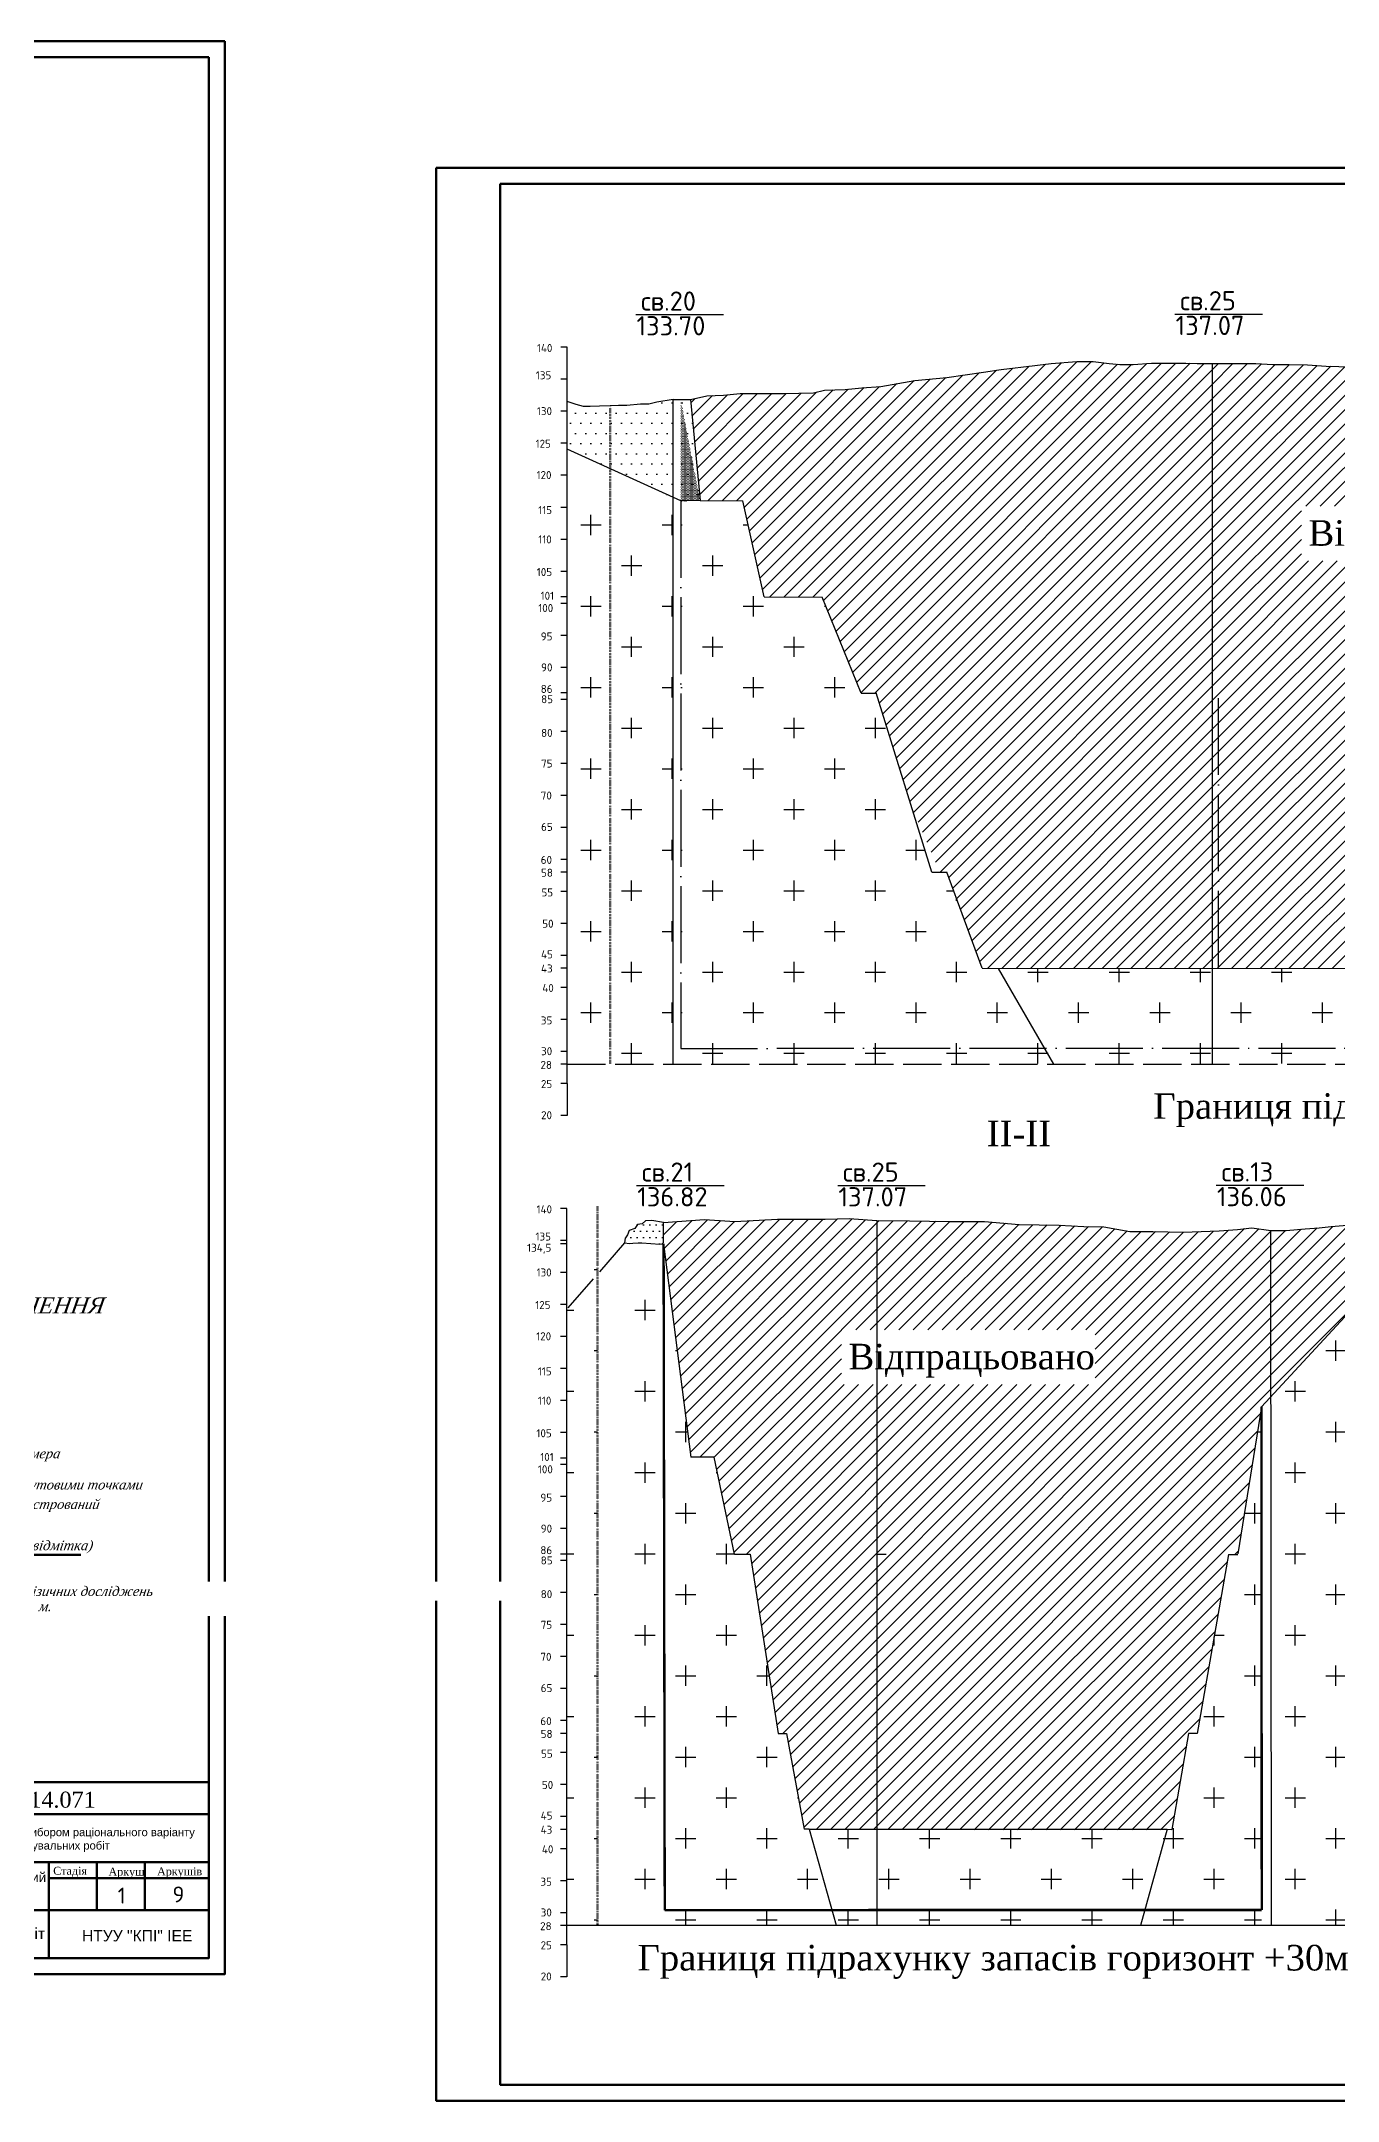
# Model space of a CAD drawing. Header units: millimetres. Extents: x 1400 to 4853, y -623 to 1865.
# Drawn here: x 3294 to 3700, y 1222 to 1865 of the extents above; entities that cross this region are included whole.
import ezdxf

# ---------------------------------------------------------------- set-up
doc = ezdxf.new("R2010")
doc.units = ezdxf.units.MM
for name, pattern in [('ACAD_ISO02W100', [15, 12, -3]), ('ACAD_ISO04W100', [30, 24, -3, 0, -3]), ('DOT', [0.25, 0, -0.25])]:
    doc.linetypes.add(name, pattern=pattern)
doc.layers.add('00_Північ', color=7, linetype='Continuous')
doc.layers.add('02_умовні', color=7, linetype='Continuous')
doc.layers.add('Выноски', color=112, linetype='Continuous', lineweight=20)
doc.layers.add('Рамки', color=202, linetype='Continuous', lineweight=50)
doc.styles.get("Standard").update_dxf_attribs({"font": 'isocpeur.ttf'})
doc.styles.add('times', font='times.ttf')
doc.styles.add('universw', font='timesi.ttf', dxfattribs={"oblique": 10})
pattern_1 = [(0, (1854.277, 1113.418), (12.7, 12.7), [6.35, -19.05]), (90, (1857.452, 1110.243), (-12.7, 12.7), [6.35, -19.05])]
pattern_2 = [(45, (3348.6418, 1168.224), (-2.245064, 2.245064), [])]
pattern_3 = [(0, (3348.6418, 1168.224), (1.5875, 3.175), [0, -3.175])]
pattern_4 = [(0, (3348.642, 1168.224), (12.7, 12.7), [6.35, -19.05]), (90, (3351.817, 1165.049), (-12.7, 12.7), [6.35, -19.05])]

msp = doc.modelspace()

# ---------------------------------------------------------------- hatches: boundary and pattern name
h = msp.add_hatch()
h.set_pattern_fill('ANSI31', style=0)
h.set_pattern_definition(pattern_2)
h.paths.add_polyline_path([(3963.8873, 1760.9348), (3969.948, 1760.6969), (3967.0233, 1762.3677), (3960.9298, 1762.765), (3954.1739, 1763.0298), (3949.2726, 1762.765), (3943.8414, 1762.2352), (3928.8313, 1762.765), (3920.6183, 1763.4271), (3913.2, 1763.4271), (3908.2987, 1763.4271), (3901.4104, 1763.692), (3894.787, 1763.692), (3888.4285, 1763.692), (3887.5972, 1763.7133), (3887.5972, 1635.6168), (3919.3704, 1635.6486), (3924.7098, 1661.7902), (3943.4389, 1661.8413), (3948.1356, 1691.857), (3951.8258, 1691.857), (3954.692, 1721.8728), (3956.8504, 1721.8732)])
h.paths.add_polyline_path([(3538.3921, 1691.7915), (3550.6215, 1661.8111), (3555.3153, 1661.8111), (3566.543, 1625.6231), (3575.2481, 1605.8373), (3577.4046, 1605.8181), (3588.4401, 1575.8532), (3660.3819, 1575.7945), (3660.3819, 1764.7514), (3659.0851, 1764.7514), (3655.6409, 1764.7514), (3652.0643, 1764.8838), (3645.9708, 1764.8838), (3641.3344, 1764.8838), (3635.6382, 1764.4865), (3631.3992, 1764.4865), (3628.1415, 1764.7514), (3623.1077, 1765.4135), (3617.9415, 1765.4135), (3609.9934, 1764.7514), (3604.8271, 1764.0892), (3594.3621, 1762.8974), (3588.7984, 1762.1028), (3577.4062, 1760.3813), (3567.3386, 1759.4542), (3556.7571, 1757.6003), (3550.796, 1757.203), (3545.6297, 1756.6733), (3539.1388, 1756.4084), (3535.6946, 1755.6138), (3526.5543, 1755.349), (3519.1361, 1755.349), (3512.7776, 1755.349), (3507.6113, 1754.8193), (3502.3126, 1754.6868), (3497.2212, 1753.4813), (3500.2452, 1721.9622), (3513.5906, 1721.8275), (3520.3134, 1691.8321)])
h = msp.add_hatch()
h.set_pattern_fill('ANSI31', style=0)
h.set_pattern_definition(pattern_2)
h.paths.add_polyline_path([(3771.0022, 1758.7921), (3763.584, 1759.7191), (3757.358, 1759.984), (3750.4697, 1760.1164), (3741.3293, 1760.6461), (3734.1761, 1760.6461), (3729.6721, 1760.6461), (3723.7111, 1760.7785), (3714.5893, 1761.9704), (3709.953, 1763.4271), (3703.8594, 1763.692), (3695.9113, 1763.9568), (3690.0827, 1764.3541), (3684.3866, 1764.4865), (3679.2203, 1764.4865), (3673.9216, 1764.7514), (3669.1527, 1764.7514), (3665.5761, 1764.7514), (3662.2644, 1764.7514), (3660.3819, 1764.7514), (3660.3819, 1575.7945), (3748.3909, 1575.8116), (3765.982, 1575.815), (3791.4466, 1575.82), (3791.4466, 1752.9081), (3790.74, 1753.3575), (3784.1594, 1755.9783), (3775.7711, 1758.5273)])
h.paths.add_polyline_path([(3688.1603, 1703.0554), (3767.4653, 1703.0554), (3767.4653, 1720.1369), (3688.1603, 1720.1369)], flags=16)
h.paths.add_polyline_path([(3922.3271, 1575.8446), (3928.1809, 1605.7698), (3931.4146, 1605.7698), (3937.0247, 1661.7902), (3948.1356, 1691.857), (3951.8258, 1691.857), (3954.692, 1721.8728), (3956.8504, 1721.8732), (3963.8873, 1760.9348), (3969.948, 1760.6969), (3967.0233, 1762.3677), (3960.9298, 1762.765), (3954.1739, 1763.0298), (3949.2726, 1762.765), (3943.8414, 1762.2352), (3928.8313, 1762.765), (3920.6183, 1763.4271), (3913.2, 1763.4271), (3908.2987, 1763.4271), (3901.4104, 1763.692), (3894.787, 1763.692), (3888.4285, 1763.692), (3883.2622, 1763.8244), (3876.2414, 1763.692), (3869.4855, 1763.1622), (3864.0543, 1762.5001), (3857.3649, 1760.6461), (3841.4687, 1758.6597), (3833.7855, 1757.4678), (3820.8036, 1756.276), (3811.8937, 1755.9783), (3805.6973, 1755.1859), (3791.4466, 1752.9081), (3791.4466, 1575.82), (3839.2144, 1576.0389), (3882.9726, 1575.8377)])
h = msp.add_hatch()
h.set_pattern_fill('CROSS', color=256, scale=2, style=0)
h.set_pattern_definition(pattern_4)
h.paths.add_polyline_path([(3491.8637, 1721.8166), (3472.1965, 1721.8197), (3472.1965, 1545.8219), (3491.8637, 1545.8219)])
h.paths.add_polyline_path([(3538.397, 1691.7794), (3520.3234, 1691.7876), (3513.5906, 1721.8275), (3500.2452, 1721.9622), (3494.1873, 1721.9622), (3494.1873, 1721.8162), (3494.1873, 1599.8219), (3579.608, 1599.8352), (3577.3892, 1605.8599), (3572.6747, 1605.8601), (3555.3139, 1661.8158), (3550.6215, 1661.8111)], flags=17)
h.paths.add_polyline_path([(3963.8873, 1760.9348), (3956.8504, 1721.8732), (3954.692, 1721.8728), (3951.8258, 1691.857), (3948.1356, 1691.857), (3943.4309, 1661.7902), (3937.0247, 1661.7902), (3931.4073, 1605.7698), (3928.1809, 1605.7698), (3922.3271, 1575.8446), (3918.3781, 1575.8446), (3593.4923, 1575.7816), (3588.4401, 1575.8532), (3579.608, 1599.8352), (3494.1873, 1599.8219), (3494.1873, 1545.8219), (4009.7852, 1545.8943), (4009.7826, 1759.1333)])
h = msp.add_hatch()
h.set_pattern_fill('DOTS', color=256, scale=2, style=0)
h.set_pattern_definition(pattern_3)
h.paths.add_polyline_path([(3472.1965, 1731.8587), (3491.8637, 1722.8773), (3491.8637, 1753.5391), (3490.4928, 1753.3658), (3489.0658, 1753.0977), (3486.1515, 1752.0383), (3482.8398, 1751.641), (3479.528, 1751.5085), (3472.1965, 1751.5085)])
h.paths.add_polyline_path([(3458.6993, 1738.0223), (3472.1965, 1731.8587), (3472.1965, 1751.5085), (3471.9774, 1751.5085), (3467.6059, 1751.641), (3463.4994, 1751.5085), (3458.6993, 1751.3789)])
h = msp.add_hatch()
h.set_pattern_fill('DOTS', scale=0.25, style=0)
h.set_pattern_definition([(0, (3348.6418, 1168.22395), (0.1984375, 0.396875), [0, -0.396875])])
h.paths.add_polyline_path([(3494.1873, 1753.5371), (3497.2158, 1753.5371)])
edge = h.paths.add_edge_path()
edge.add_line((3494.1873, 1721.8162), (3494.1873, 1753.5371))
edge.add_line((3500.2452, 1721.9622), (3494.1882, 1721.8162))
h = msp.add_hatch()
h.set_pattern_fill('DOTS', scale=2, style=0)
h.set_pattern_definition(pattern_3)
h.paths.add_polyline_path([(3497.2158, 1753.5371), (3494.1873, 1753.5371), (3494.1873, 1721.8162), (3500.2452, 1721.9622)])
h = msp.add_hatch()
h.set_pattern_fill('CROSS', scale=2, style=0)
h.set_pattern_definition(pattern_4)
h.paths.add_polyline_path([(3472.1965, 1721.8197), (3458.6993, 1721.8219), (3458.6993, 1719.8219), (3458.6993, 1545.8219), (3472.1965, 1545.8219)])
at = {"linetype": 'ACAD_ISO02W100'}
h = msp.add_hatch(dxfattribs=at)
h.set_pattern_fill('DOTS', color=256, scale=1.25, style=0)
h.set_pattern_definition([(0, (3348.6418, 1168.224), (0.992188, 1.984375), [0, -1.984375])])
h.paths.add_polyline_path([(3482.0972, 1490.0385), (3484.9123, 1489.7672), (3487.6312, 1489.5603), (3488.4291, 1489.7376), (3488.7814, 1489.806), (3488.7632, 1497.4657), (3485.1361, 1497.0029), (3483.2068, 1496.9257), (3482.1264, 1495.9999), (3480.6601, 1495.7685), (3479.8112, 1494.4569), (3478.1135, 1493.9169), (3477.5732, 1492.5282), (3476.9559, 1491.6024), (3476.8787, 1491.5253), (3476.6472, 1490.0595), (3478.1741, 1489.8262), (3479.2381, 1489.8853), (3480.893, 1489.974)])
h = msp.add_hatch()
h.set_pattern_fill('ANSI31', style=0)
h.set_pattern_definition(pattern_2)
h.paths.add_polyline_path([(3678.6167, 1441.9432), (3686.7899, 1450.759), (3686.8257, 1450.7976), (3700.1346, 1465.1531), (3717.3565, 1483.7292), (3706.0426, 1495.7745), (3702.4635, 1495.5138), (3697.4639, 1495.1227), (3693.6713, 1494.7316), (3689.3162, 1494.3405), (3683.3907, 1493.8191), (3678.5655, 1493.9214)])
h.paths.add_polyline_path([(3544.4099, 1445.7172), (3623.7149, 1445.7172), (3623.7149, 1462.7987), (3544.4099, 1462.7987)], flags=16)
h.paths.add_polyline_path([(3511.0436, 1392.7694), (3515.9233, 1392.7492), (3524.6398, 1336.7306), (3527.2865, 1336.7308), (3529.767, 1323.3079), (3555.479, 1497.0119), (3546.8933, 1497.5888), (3539.3459, 1497.4408), (3524.3991, 1497.4408), (3511.0801, 1496.7011), (3501.6089, 1497.2929), (3488.8493, 1496.3258), (3488.7934, 1490.1187), (3497.3546, 1422.9932), (3504.6749, 1423.1396)])
h.paths.add_polyline_path([(3529.767, 1323.3079), (3532.8423, 1306.666), (3558.4141, 1306.6843), (3647.6769, 1306.6046), (3652.8615, 1336.7403), (3655.5971, 1336.7423), (3665.3731, 1392.6799), (3668.3272, 1392.8068), (3675.6894, 1438.7857), (3678.6167, 1441.9432), (3678.5655, 1493.9214), (3672.6507, 1494.7316), (3668.2065, 1494.2102), (3662.4661, 1493.7585), (3651.1706, 1493.3883), (3641.7267, 1493.5734), (3634.603, 1493.5734), (3626.4086, 1495.0021), (3620.1432, 1495.1677), (3612.441, 1495.5607), (3599.9632, 1495.7469), (3589.1616, 1496.6778), (3578.1737, 1496.6778), (3565.6959, 1496.8639), (3555.479, 1497.0119)])
h = msp.add_hatch(dxfattribs=at)
h.set_pattern_fill('CROSS', color=256, scale=2, style=0)
h.set_pattern_definition(pattern_1)
h.paths.add_polyline_path([(3468.1672, 1489.8496), (3458.5858, 1489.7246), (3458.5858, 1276.7246), (3468.1672, 1276.7255)])
h = msp.add_hatch(dxfattribs=at)
h.set_pattern_fill('CROSS', color=256, scale=2, style=0)
h.set_pattern_definition(pattern_1)
h.paths.add_polyline_path([(3489.1163, 1489.871), (3481.1239, 1489.5449), (3475.4733, 1489.59), (3475.4733, 1276.7509), (3637.8579, 1276.7509), (3646.2044, 1306.7691), (3532.8161, 1306.8081), (3528.3779, 1330.825), (3489.1601, 1330.794)])
h = msp.add_hatch(dxfattribs=at)
h.set_pattern_fill('CROSS', color=256, scale=2, style=0)
h.set_pattern_definition(pattern_1)
h.paths.add_polyline_path([(3504.6749, 1423.1396), (3497.3546, 1422.9932), (3489.1163, 1489.871), (3489.1601, 1330.794), (3528.3779, 1330.825), (3527.2865, 1336.7308), (3524.6398, 1336.7306), (3515.9202, 1392.7694), (3511.0436, 1392.7694)])
h = msp.add_hatch(dxfattribs=at)
h.set_pattern_fill('CROSS', color=256, scale=2, style=0)
h.set_pattern_definition(pattern_1)
h.paths.add_polyline_path([(3751.5976, 1480.2377), (3746.5673, 1483.7503), (3717.3729, 1483.7469), (3706.0426, 1471.5256), (3706.0426, 1276.7509), (3751.5976, 1276.7509)])
h.paths.add_polyline_path([(3706.0426, 1471.5256), (3686.8257, 1450.7976), (3686.8237, 1450.759), (3686.7899, 1450.759), (3678.5763, 1441.8996), (3678.7797, 1276.7509), (3706.0426, 1276.7509)])
h.paths.add_polyline_path([(3675.7192, 1438.8178), (3675.6894, 1438.7857), (3668.3069, 1392.6799), (3665.3731, 1392.6799), (3655.5971, 1336.7423), (3652.8618, 1336.7421), (3651.8323, 1330.7582), (3675.7192, 1330.7582)])
h.paths.add_polyline_path([(3675.7192, 1330.7582), (3651.8323, 1330.7582), (3647.7044, 1306.7644), (3646.2032, 1306.7649), (3637.8579, 1276.7509), (3675.7192, 1276.7509)])

# ---------------------------------------------------------------- linework, layer by layer
for p, q in [((3458.6993, 1769.8219), (3456.6993, 1769.8219)), ((3458.6993, 1539.8219), (3458.6993, 1769.8219)), ((3458.6993, 1759.8219), (3456.6993, 1759.8219)), ((3458.6993, 1749.8219), (3456.6993, 1749.8219)), ((3458.6993, 1739.8219), (3456.6993, 1739.8219)), ((3458.6993, 1729.8219), (3456.6993, 1729.8219)), ((3458.6993, 1719.8219), (3456.6993, 1719.8219)), ((3500.2452, 1721.9622), (3513.5906, 1721.8275)), ((3520.3134, 1691.8321), (3513.5906, 1721.8275)), ((3458.6993, 1709.8219), (3456.6993, 1709.8219)), ((3458.6993, 1699.8219), (3456.6993, 1699.8219)), ((3458.6993, 1691.8219), (3456.6993, 1691.8219)), ((3458.6993, 1689.8219), (3456.6993, 1689.8219)), ((3520.3134, 1691.8321), (3538.3921, 1691.7915)), ((3458.6993, 1679.8219), (3456.6993, 1679.8219)), ((3458.6993, 1669.8219), (3456.6993, 1669.8219)), ((3458.6993, 1661.8219), (3456.6993, 1661.8219)), ((3550.6215, 1661.8111), (3555.3153, 1661.8111)), ((3458.6993, 1659.8219), (3456.6993, 1659.8219)), ((3458.6993, 1649.8219), (3456.6993, 1649.8219)), ((3458.6993, 1639.8219), (3456.6993, 1639.8219)), ((3458.6993, 1629.8219), (3456.6993, 1629.8219)), ((3458.6993, 1619.8219), (3456.6993, 1619.8219)), ((3458.6993, 1609.8219), (3456.6993, 1609.8219)), ((3458.6993, 1605.8219), (3456.6993, 1605.8219)), ((3572.6747, 1605.8601), (3577.4046, 1605.8181)), ((3458.6993, 1599.8219), (3456.6993, 1599.8219)), ((3458.6993, 1589.8219), (3456.6993, 1589.8219)), ((3458.6993, 1579.8219), (3456.6993, 1579.8219)), ((3458.6993, 1575.8219), (3456.6993, 1575.8219)), ((3588.4401, 1575.8532), (3593.4923, 1575.7816)), ((3593.4923, 1575.7816), (3918.3781, 1575.8446)), ((3458.6993, 1569.8219), (3456.6993, 1569.8219)), ((3458.6993, 1559.8219), (3456.6993, 1559.8219)), ((3458.6993, 1549.8219), (3456.6993, 1549.8219)), ((3458.6993, 1545.8219), (3456.6993, 1545.8219)), ((3458.6993, 1539.8219), (3456.6993, 1539.8219)), ((3458.6993, 1539.8219), (3458.6993, 1529.8219)), ((3458.6993, 1529.8219), (3456.6993, 1529.8219)), ((3458.5858, 1500.7246), (3456.5858, 1500.7246)), ((3458.5858, 1270.7246), (3458.5858, 1500.7246)), ((3458.5858, 1490.7246), (3456.5858, 1490.7246)), ((3458.5858, 1489.7246), (3456.5858, 1489.7246)), ((3488.8493, 1489.7388), (3497.3412, 1423.0491)), ((3458.5858, 1480.7246), (3456.5858, 1480.7246)), ((3458.5858, 1470.7246), (3456.5858, 1470.7246)), ((3458.5858, 1460.7246), (3456.5858, 1460.7246)), ((3458.5858, 1450.7246), (3456.5858, 1450.7246)), ((3458.5858, 1440.7246), (3456.5858, 1440.7246)), ((3458.5858, 1430.7246), (3456.5858, 1430.7246)), ((3458.5858, 1422.7246), (3456.5858, 1422.7246)), ((3504.6615, 1423.0491), (3497.3412, 1423.0491)), ((3511.0436, 1392.7694), (3504.6615, 1423.0491)), ((3458.5858, 1420.7246), (3456.5858, 1420.7246)), ((3458.5858, 1410.7246), (3456.5858, 1410.7246)), ((3458.5858, 1400.7246), (3456.5858, 1400.7246)), ((3458.5858, 1392.7246), (3456.5858, 1392.7246)), ((3458.5858, 1390.7246), (3456.5858, 1390.7246)), ((3511.0436, 1392.7694), (3515.9233, 1392.7492)), ((3458.5858, 1380.7246), (3456.5858, 1380.7246)), ((3458.5858, 1370.7246), (3456.5858, 1370.7246)), ((3458.5858, 1360.7246), (3456.5858, 1360.7246)), ((3458.5858, 1350.7246), (3456.5858, 1350.7246)), ((3458.5858, 1340.7246), (3456.5858, 1340.7246)), ((3458.5858, 1336.7246), (3456.5858, 1336.7246)), ((3524.6398, 1336.7306), (3527.2865, 1336.7308)), ((3655.5971, 1336.7423), (3652.8615, 1336.7403)), ((3458.5858, 1330.7246), (3456.5858, 1330.7246)), ((3458.5858, 1320.7246), (3456.5858, 1320.7246)), ((3458.5858, 1310.7246), (3456.5858, 1310.7246)), ((3458.5858, 1306.7246), (3456.5858, 1306.7246)), ((3534.3043, 1306.8151), (3532.8161, 1306.8081)), ((3534.3043, 1306.8151), (3646.2044, 1306.7691)), ((3646.2044, 1306.7691), (3647.7044, 1306.7644)), ((3458.5858, 1300.7246), (3456.5858, 1300.7246)), ((3458.5858, 1290.7246), (3456.5858, 1290.7246)), ((3458.5858, 1280.7246), (3456.5858, 1280.7246)), ((3458.5858, 1276.7246), (3456.5858, 1276.7246)), ((3458.5858, 1270.7246), (3456.5858, 1270.7246)), ((3458.5858, 1270.7246), (3458.5858, 1260.7246)), ((3458.5858, 1260.7246), (3456.5858, 1260.7246))]:
    msp.add_line(p, q)
at = {"color": 5}
for p, q in [((3458.6993, 1719.8219), (3458.6993, 1721.8219)), ((3458.5858, 1450.7246), (3458.5858, 1452.7246))]:
    msp.add_line(p, q, dxfattribs=at)
at = {"lineweight": 80}
msp.add_line((3161.713, 1321.4673), (3346.713, 1321.4673), dxfattribs=at)
at = {"lineweight": 50}
for points in [[(3351.713, 1865.4673), (3351.713, 1261.4673), (2485.713, 1261.4673), (2485.713, 1865.4673)], [(3346.713, 1860.4673), (3346.713, 1266.4673), (2505.713, 1266.4673), (2505.713, 1860.4673)], [(3417.7943, 1825.9449), (4283.7943, 1825.9449), (4283.7943, 1221.9449), (3417.7943, 1221.9449)], [(3437.7943, 1820.9449), (4278.7943, 1820.9449), (4278.7943, 1226.9449), (3437.7943, 1226.9449)]]:
    msp.add_lwpolyline(points, close=True, dxfattribs=at)
at = {"color": 7}
for points in [[(3480.1893, 1780.0832), (3507.5306, 1780.0832)], [(3648.6581, 1780.1952), (3675.9994, 1780.1952)], [(3491.8637, 1753.5391), (3486.7541, 1752.6525), (3484.217, 1752.0403), (3481.68, 1752.0403), (3477.3932, 1751.603), (3474.7686, 1751.603), (3472.1965, 1751.5174), (3468.8196, 1751.4281), (3465.9326, 1751.3407), (3463.833, 1751.3407), (3461.5584, 1751.9529), (3458.6993, 1752.8555), (3458.6993, 1752.8555)], [(3491.8637, 1753.5391), (3494.1873, 1753.5371)], [(3494.1873, 1753.5371), (3497.2158, 1753.5371)], [(3480.4221, 1507.9393), (3507.7635, 1507.9393)], [(3543.2786, 1507.9286), (3570.62, 1507.9286)], [(3661.5789, 1507.9873), (3688.9203, 1507.9873)], [(3488.7934, 1490.1187), (3488.8493, 1496.3258)]]:
    msp.add_lwpolyline(points, dxfattribs=at)
for points in [[(3497.2158, 1753.5371), (3497.2158, 1753.5371), (3497.2158, 1753.5371), (3497.2158, 1753.5371), (3497.2158, 1753.5371), (3497.2158, 1753.5371), (3497.2158, 1753.5371), (3497.2158, 1753.5371), (3497.2158, 1753.5371), (3497.2158, 1753.5371), (3497.2158, 1753.5371), (3497.2158, 1753.5371), (3502.3126, 1754.6868), (3507.6113, 1754.8193), (3512.7776, 1755.349), (3519.1361, 1755.349), (3526.5543, 1755.349), (3535.6946, 1755.6138), (3539.1388, 1756.4084), (3545.6297, 1756.6733), (3550.796, 1757.203), (3556.7571, 1757.6003), (3567.3386, 1759.4542), (3577.4062, 1760.3813), (3588.7984, 1762.1028), (3594.3621, 1762.8974), (3604.8271, 1764.0892), (3609.9934, 1764.7514), (3617.9415, 1765.4135), (3623.1077, 1765.4135), (3628.1415, 1764.7514), (3631.3992, 1764.4865), (3635.6382, 1764.4865), (3641.3344, 1764.8838), (3645.9708, 1764.8838), (3652.0643, 1764.8838), (3655.6409, 1764.7514), (3659.0851, 1764.7514), (3662.2644, 1764.7514), (3665.5761, 1764.7514), (3669.1527, 1764.7514), (3673.9216, 1764.7514), (3679.2203, 1764.4865), (3684.3866, 1764.4865), (3690.0827, 1764.3541), (3695.9113, 1763.9568), (3703.8594, 1763.692)], [(3660.3819, 1545.8685), (3660.3819, 1764.8776)], [(3491.8637, 1545.9983), (3491.8637, 1753.5391), (3491.8637, 1753.5391)], [(3494.1873, 1753.5371), (3497.2158, 1753.5371), (3500.2452, 1721.9622)], [(3494.1873, 1721.8162), (3458.6993, 1738.0223)], [(3500.2452, 1721.9622), (3494.1882, 1721.8162)], [(3550.6215, 1661.8111), (3538.3921, 1691.7915)], [(3572.6747, 1605.8601), (3555.3117, 1661.8228)], [(3588.4401, 1575.8532), (3577.4046, 1605.8181)], [(3610.8084, 1545.8483), (3593.4923, 1575.7816)], [(3488.8493, 1496.3258), (3501.6089, 1497.2929), (3511.0801, 1496.7011), (3524.3991, 1497.4408), (3539.3459, 1497.4408), (3539.3459, 1497.4408), (3539.3459, 1497.4408), (3539.3459, 1497.4408), (3546.8933, 1497.5888), (3555.479, 1497.0119), (3565.6959, 1496.8639), (3578.1737, 1496.6778), (3589.1616, 1496.6778), (3599.9632, 1495.7469), (3612.441, 1495.5607), (3620.1432, 1495.1677), (3626.4086, 1495.0021), (3634.603, 1493.5734), (3641.7267, 1493.5734), (3651.1706, 1493.3883), (3662.4661, 1493.7585), (3668.2065, 1494.2102), (3672.6507, 1494.7316), (3678.5655, 1493.9214), (3683.3907, 1493.8191), (3689.3162, 1494.3405), (3693.6713, 1494.7316), (3697.4639, 1495.1227), (3702.4635, 1495.5138)], [(3555.479, 1497.0119), (3555.479, 1276.7781)], [(3678.7798, 1276.6735), (3678.5655, 1493.9214)], [(3675.6894, 1438.7857), (3717.3565, 1483.7292)], [(3675.6894, 1438.7857), (3668.3272, 1392.8068)], [(3515.9233, 1392.7492), (3524.6398, 1336.7306)], [(3665.3731, 1392.6799), (3655.5971, 1336.7423)], [(3665.3731, 1392.6799), (3668.3272, 1392.6799)], [(3527.2865, 1336.7308), (3532.8161, 1306.8081)], [(3652.8615, 1336.7403), (3647.7044, 1306.7644)], [(3534.3043, 1306.8151), (3542.7727, 1276.846)], [(3646.2044, 1306.7691), (3637.8618, 1276.765)], [(3751.5976, 1276.7509), (3458.5858, 1276.7246)]]:
    msp.add_lwpolyline(points)
at = {"color": 1, "linetype": 'DOT', "lineweight": 100}
for points in [[(3472.1965, 1751.5174), (3472.1965, 1545.7583)], [(3468.1672, 1276.6676), (3468.1672, 1501.5484)]]:
    msp.add_lwpolyline(points, dxfattribs=at)
at = {"color": 5, "linetype": 'ACAD_ISO04W100'}
for points in [[(3494.1873, 1721.8162), (3494.1873, 1550.7837)], [(3662.2736, 1576.0113), (3662.2736, 1661.8185)], [(3494.1873, 1550.7837), (3958.54, 1550.8561)]]:
    msp.add_lwpolyline(points, dxfattribs=at)
at = {"linetype": 'ACAD_ISO02W100'}
for points in [[(3458.6993, 1545.8219), (4009.7852, 1545.8219)], [(3488.8493, 1496.3258), (3485.1361, 1497.0029), (3483.2068, 1496.9257), (3482.1264, 1495.9999), (3480.6601, 1495.7685), (3479.8112, 1494.4569), (3478.1135, 1493.9169), (3477.5732, 1492.5282), (3476.9559, 1491.6024), (3476.8787, 1491.5253), (3476.6472, 1490.0595), (3476.6472, 1490.0595), (3476.6472, 1490.0595), (3478.1741, 1489.8262), (3479.2381, 1489.8853), (3480.893, 1489.974), (3482.0972, 1490.0385), (3484.9123, 1489.7672), (3487.6312, 1489.5603), (3488.4291, 1489.7376), (3488.7934, 1490.1187)], [(3476.6472, 1490.0595), (3458.5858, 1469.2892)]]:
    msp.add_lwpolyline(points, dxfattribs=at)
at = {"color": 5, "linetype": 'ACAD_ISO04W100', "const_width": 0.75}
for points in [[(3489.2074, 1281.5016), (3488.8493, 1489.7388)], [(3489.2074, 1281.5016), (3555.5262, 1281.554)]]:
    msp.add_lwpolyline(points, dxfattribs=at)
at = {"color": 5, "const_width": 0.75}
for points in [[(3675.7665, 1281.554), (3675.6894, 1438.7857)], [(3675.7665, 1281.554), (3558.4141, 1281.554), (3555.5262, 1281.554)]]:
    msp.add_lwpolyline(points, dxfattribs=at)
at = {"color": 7, "true_color": 0xffffff}
msp.add_lwpolyline([(3555.479, 1392.7697), (3558.3668, 1392.7694)], dxfattribs=at)
at = {"layer": '02_умовні', "color": 0, "linetype": 'Continuous', "lineweight": 50}
msp.add_line((3228.1011, 1392.5036), (3306.7149, 1392.5003), dxfattribs=at)
at = {"layer": 'Рамки', "color": 0, "lineweight": 80}
for p, q in [((3346.713, 1321.4673), (3346.713, 1266.4673)), ((3226.713, 1311.4673), (3346.713, 1311.4673)), ((3161.713, 1296.4673), (3346.713, 1296.4673)), ((3296.713, 1266.4673), (3296.713, 1296.4673)), ((3311.713, 1281.4673), (3311.713, 1296.4673)), ((3326.713, 1281.4673), (3326.713, 1296.4673)), ((3296.713, 1291.4673), (3346.713, 1291.4673)), ((3226.713, 1281.4673), (3346.713, 1281.4673)), ((3346.713, 1266.4673), (3161.713, 1266.4673))]:
    msp.add_line(p, q, dxfattribs=at)

# ---------------------------------------------------------------- texts
at = {"color": 7, "char_height": 6, "width": 33.26502, "attachment_point": 1}
for s, insert in [('св.20', (3481.8036, 1787.273)), ('св.25', (3650.2724, 1787.3851)), ('133.70', (3480.3805, 1779.5475)), ('137.07', (3648.8493, 1779.6595)), ('св.21', (3482.0365, 1515.1292)), ('св.25', (3544.893, 1515.1185)), ('св.13', (3663.1933, 1515.1771)), ('136.82', (3480.6133, 1507.4036)), ('137.07', (3543.4698, 1507.3929)), ('136.06', (3661.7701, 1507.4516))]:
    msp.add_mtext(s, dxfattribs=dict(at, insert=insert))
at = {"char_height": 2.5, "attachment_point": 1}
for s, insert in [('\\pt5;140\\P', (3449.2543, 1770.8401)), ('\\pt5;135\\P', (3448.9273, 1762.3327)), ('\\pt5;130\\P', (3449.2543, 1751.1188)), ('\\pt5;125\\P', (3448.8456, 1740.9474)), ('\\pt5;120\\P', (3449.1472, 1731.1577)), ('\\pt5;115\\P', (3449.6537, 1720.207)), ('\\pt5;110\\P', (3449.6698, 1711.0477)), ('\\pt5;105\\P', (3449.2219, 1700.8623)), ('\\pt5;101\\P', (3450.4137, 1693.438)), ('\\pt5;100\\P', (3449.6727, 1689.5994)), ('\\pt5;28\\P', (3450.3724, 1546.8517)), ('\\pt5;25\\P', (3450.5212, 1540.8806)), ('\\pt5;20\\P', (3450.5621, 1531.1405)), ('\\pt5;140\\P', (3449.1407, 1501.7428)), ('\\pt5;135\\P', (3448.8137, 1493.2355)), ('\\pt5;134,5\\P', (3446.1981, 1489.7306)), ('\\pt5;130\\P', (3449.1407, 1482.0216)), ('\\pt5;125\\P', (3448.732, 1471.8501)), ('\\pt5;120\\P', (3449.0337, 1462.0605)), ('\\pt5;115\\P', (3449.5401, 1451.1097)), ('\\pt5;110\\P', (3449.5562, 1441.9505)), ('\\pt5;105\\P', (3449.1083, 1431.765)), ('\\pt5;101\\P', (3450.3001, 1424.3407)), ('\\pt5;100\\P', (3449.5591, 1420.5021)), ('\\pt5;28\\P', (3450.2588, 1277.7544)), ('\\pt5;25\\P', (3450.4076, 1271.7834)), ('\\pt5;20\\P', (3450.4485, 1262.0433))]:
    msp.add_mtext(s, dxfattribs=dict(at, insert=insert))
at = {"attachment_point": 1}
for s, insert, char_height, width in [('{\\fTimes New Roman|b0|i0|c204|p18;Відпрацьовано}', (3690.3564, 1715.8125), 8, 109.457106), ('\\pt5;95\\P', (3450.4589, 1680.7445), 2.5, 4.191667), ('\\pt5;90\\P', (3450.5654, 1671.0651), 2.5, 4.191667), ('\\pt5;86\\P', (3450.4471, 1664.3316), 2.5, 4.191667), ('\\pt5;85\\P', (3450.5654, 1661.1253), 2.5, 4.191667), ('\\pt5;80\\P', (3450.5654, 1650.595), 2.5, 4.191667), ('\\pt5;75\\P', (3450.5654, 1641.0219), 2.5, 4.191667), ('\\pt5;70\\P', (3450.4589, 1631.0234), 2.5, 4.191667), ('\\pt5;65\\P', (3450.5654, 1621.2377), 2.5, 4.191667), ('\\pt5;60\\P', (3450.4589, 1610.9201), 2.5, 4.191667), ('\\pt5;58\\P', (3450.549, 1606.911), 2.5, 4.191667), ('\\pt5;55\\P', (3450.6718, 1600.7399), 2.5, 4.191667), ('\\pt5;50\\P', (3450.9299, 1590.9803), 2.5, 4.191667), ('\\pt5;43\\P', (3450.5458, 1576.9785), 2.5, 4.191667), ('\\pt5;45\\P', (3450.5604, 1581.401), 2.5, 4.191667), ('\\pt5;40\\P', (3450.9299, 1570.8824), 2.5, 4.191667), ('\\pt5;35\\P', (3450.4825, 1560.7442), 2.5, 4.191667), ('\\pt5;30\\P', (3450.5604, 1551.1396), 2.5, 4.191667), ('{\\fTimes New Roman|b0|i0|c204|p18;Відпрацьовано}', (3546.606, 1458.4742), 8, 109.457106), ('\\pt5;95\\P', (3450.3454, 1411.6472), 2.5, 4.191667), ('\\pt5;90\\P', (3450.4518, 1401.9678), 2.5, 4.191667), ('\\pt5;86\\P', (3450.3335, 1395.2343), 2.5, 4.191667), ('\\pt5;85\\P', (3450.4518, 1392.028), 2.5, 4.191667), ('\\pt5;80\\P', (3450.4518, 1381.4977), 2.5, 4.191667), ('\\pt5;75\\P', (3450.4518, 1371.9247), 2.5, 4.191667), ('\\pt5;70\\P', (3450.3454, 1361.9262), 2.5, 4.191667), ('\\pt5;65\\P', (3450.4518, 1352.1404), 2.5, 4.191667), ('\\pt5;60\\P', (3450.3454, 1341.8228), 2.5, 4.191667), ('\\pt5;58\\P', (3450.4354, 1337.8137), 2.5, 4.191667), ('\\pt5;55\\P', (3450.5582, 1331.6426), 2.5, 4.191667), ('\\pt5;50\\P', (3450.8163, 1321.883), 2.5, 4.191667), ('\\pt5;43\\P', (3450.4322, 1307.8812), 2.5, 4.191667), ('\\pt5;45\\P', (3450.4468, 1312.3038), 2.5, 4.191667), ('\\pt5;40\\P', (3450.8163, 1301.7852), 2.5, 4.191667), ('\\pt5;35\\P', (3450.3689, 1291.6469), 2.5, 4.191667), ('\\pt5;30\\P', (3450.4468, 1282.0424), 2.5, 4.191667)]:
    msp.add_mtext(s, dxfattribs=dict(at, insert=insert, char_height=char_height, width=width))
at = {"linetype": 'ACAD_ISO02W100', "char_height": 8, "width": 253.582637, "attachment_point": 1}
for s, insert in [('\\pi18.382;{\\fTimes New Roman|b0|i0|c204|p18;Границя підрахунку запасів горизонт +30м}', (3623.5175, 1536.7647)), ('\\pi117.25;{\\fTimes New Roman|b0|i0|c204|p18;ІІ-ІІ}', (3472.5836, 1528.1887)), ('{\\fTimes New Roman|b0|i0|c204|p18;Границя підрахунку запасів горизонт +30м}', (3480.6882, 1270.6599))]:
    msp.add_mtext(s, dxfattribs=dict(at, insert=insert))
at = {"attachment_point": 1}
for s, width, insert, char_height in [('\\pi0.57663;{\\f@Arial Unicode MS|b0|i0|c204|p34;Реконструкція кар\'єру ПАТ"МКДЗ" з вибором раціонального варіанту \\P\\pi27.198;виймально-навантажувальних робіт}', 112.72898, (3229.8587, 1307.1243), 2.5), ('1', 10.845043, (3318.254, 1288.5587), 5), ('9', 10.845043, (3335.3922, 1288.9085), 5), ('\\pi5.3946;{\\f@Arial Unicode MS|b0|i0|c204|p34;НТУУ "КПІ" ІЕЕ}', 44.681396, (3301.6859, 1275.2658), 3.5)]:
    msp.add_mtext_dynamic_manual_height_columns(s, width=width, gutter_width=12.5, heights=[0], dxfattribs=dict(at, insert=insert, char_height=char_height))
at = {"lineweight": 25, "attachment_point": 1}
for s, width, gutter_width, heights, insert, char_height in [('\\pi1.8235;{\\f@Arial Unicode MS|b0|i0|c204|p34;Реконструкція ВАТ "Маленський \\P\\pi7.6137;каменедробильний завод"}', 66.108759, 0, [11.4444], (3230.9449, 1293.2745), 3), ('\\pi2.1881;{\\f@Arial Unicode MS|b0|i0|c204|p34;План розвитку гірничих робіт }', 70, 12.5, [4.6054], (3227.376, 1275.9544), 3.5)]:
    msp.add_mtext_dynamic_manual_height_columns(s, width=width, gutter_width=gutter_width, heights=heights, dxfattribs=dict(at, insert=insert, char_height=char_height))
at = {"layer": '00_Північ', "linetype": 'Continuous', "insert": (3232.6819, 1409.851), "char_height": 3, "attachment_point": 1, "style": 'universw'}
msp.add_mtext_dynamic_manual_height_columns('межа гірничого відводу (зареєстрований 10.10.2000 р. № 17)', width=82.263823, gutter_width=15, heights=[0], dxfattribs=at)
at = {"layer": '02_умовні', "color": 250, "linetype": 'Continuous', "style": 'universw', "oblique": 10}
msp.add_text('УМОВНІ ПОЗНАЧЕННЯ', height=5, dxfattribs=at).set_placement((3232.0396, 1467.9745))
at = {"layer": '02_умовні', "color": 7, "linetype": 'Continuous', "style": 'universw', "oblique": 10}
for s, p in [('Свердловини 2011 р. та їх номера', (3234.7222, 1422.691)), ('контур ліцензійної ділянки з кутовими точками', (3232.9118, 1412.9502))]:
    msp.add_text(s, height=3, dxfattribs=at).set_placement(p)
at = {"layer": '02_умовні', "color": 7, "style": 'universw', "oblique": 10}
msp.add_text('Номер свердловини (абсолютна відмітка)', height=3, dxfattribs=at).set_placement((3228.5991, 1393.9824))
at = {"layer": 'Выноски', "color": 0, "style": 'times'}
for s, height, p in [('ОБ-31.1214.071', 5, (3261.3252, 1313.5359)), ('Стадія', 2.5, (3298.1031, 1292.5596)), ('Аркуш', 2.5, (3315.3739, 1292.2995)), ('Аркушів', 2.5, (3330.5627, 1292.3894))]:
    msp.add_text(s, height=height, dxfattribs=at).set_placement(p)

# ---------------------------------------------------------------- next in the draw order: texts
at = {"layer": '02_умовні', "color": 7, "insert": (3225.6546, 1382.6876), "char_height": 3, "width": 214.512167, "attachment_point": 1, "style": 'universw', "bg_fill": 2}
msp.add_mtext('Додаткова точка за даними геофізичних досліджень ', dxfattribs=at)

# ---------------------------------------------------------------- next in the draw order: linework, layer by layer
at = {"layer": '02_умовні', "color": 0, "linetype": 'Continuous', "lineweight": 30, "flags": 128}
msp.add_lwpolyline([(3223.702, 1377.9256), (3327.9974, 1377.9256)], dxfattribs=at)

# ---------------------------------------------------------------- next in the draw order: texts
at = {"layer": '02_умовні', "color": 7, "insert": (3250.486, 1377.9256), "char_height": 3, "width": 125.480809, "attachment_point": 1, "style": 'universw', "bg_fill": 2}
msp.add_mtext('{\\fTimes New Roman|b0|i1|c204|p18;Абсолютна відмітка, м.}', dxfattribs=at)

doc.saveas('drawing.dxf')
